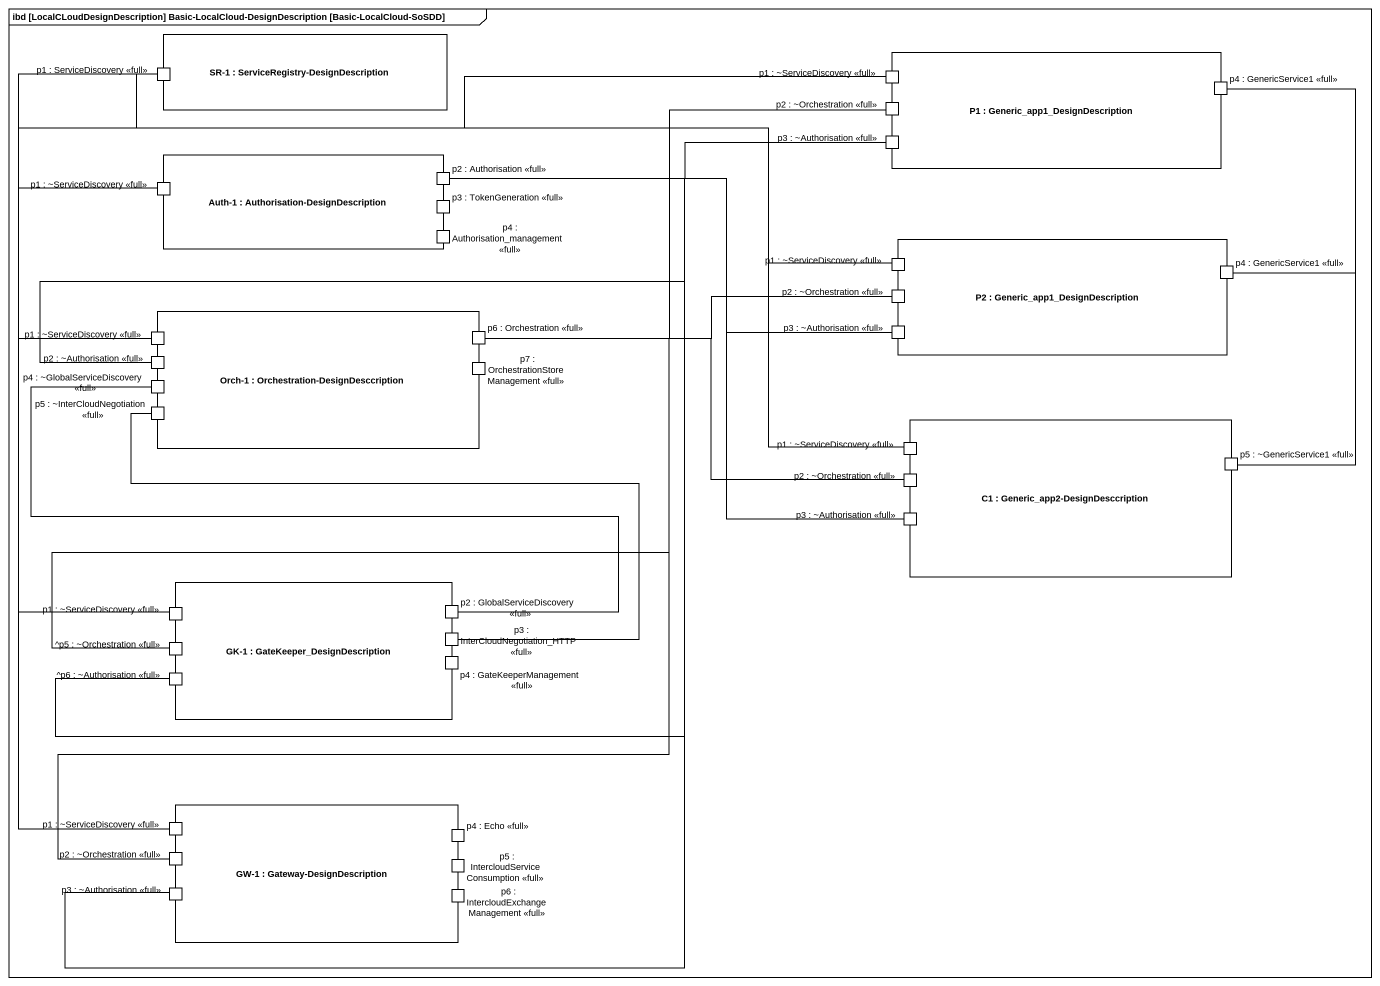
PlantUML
@startuml
mainframe ibd [LocalCLoudDesignDescription] Basic-LocalCloud-DesignDescription [Basic-LocalCloud-SoSDD]
rectangle "SR-1 : ServiceRegistry-DesignDescription" as SR_1 {
  port "p1 : ServiceDiscovery <<full>>" as p1_ServiceDiscovery_full
}
rectangle "P1 : Generic_app1_DesignDescription" as P1 {
  port "p1 : ~ServiceDiscovery <<full>>" as p1_ServiceDiscovery_full_2
  port "p4 : GenericService1 <<full>>" as p4_GenericService1_full
  port "p2 : ~Orchestration <<full>>" as p2_Orchestration_full
  port "p3 : ~Authorisation <<full>>" as p3_Authorisation_full
}
rectangle "Auth-1 : Authorisation-DesignDescription" as Auth_1 {
  port "p2 : Authorisation <<full>>" as p2_Authorisation_full
  port "p1 : ~ServiceDiscovery <<full>>" as p1_ServiceDiscovery_full_3
  port "p3 : TokenGeneration <<full>>" as p3_TokenGeneration_full
  port "p4 : Authorisation_management <<full>>" as p4_Authorisation_management
}
rectangle "P2 : Generic_app1_DesignDescription" as P2 {
  port "p1 : ~ServiceDiscovery <<full>>" as p1_ServiceDiscovery_full_4
  port "p4 : GenericService1 <<full>>" as p4_GenericService1_full_2
  port "p2 : ~Orchestration <<full>>" as p2_Orchestration_full_2
  port "p3 : ~Authorisation <<full>>" as p3_Authorisation_full_2
}
rectangle "Orch-1 : Orchestration-DesignDesccription" as Orch_1 {
  port "p1 : ~ServiceDiscovery <<full>>" as p1_ServiceDiscovery_full_5
  port "p2 : ~Authorisation <<full>>" as p2_Authorisation_full_2
  port "p6 : Orchestration <<full>>" as p6_Orchestration_full
  port "p7 : OrchestrationStoreManagement <<full>>" as p7_OrchestrationStoreManagem
  port "p4 : ~GlobalServiceDiscovery <<full>>" as p4_GlobalServiceDiscovery
  port "p5 : ~InterCloudNegotiation <<full>>" as p5_InterCloudNegotiation
}
rectangle "C1 : Generic_app2-DesignDesccription" as C1 {
  port "p1 : ~ServiceDiscovery <<full>>" as p1_ServiceDiscovery_full_6
  port "p2 : ~Orchestration <<full>>" as p2_Orchestration_full_3
  port "p5 : ~GenericService1 <<full>>" as p5_GenericService1_full
  port "p3 : ~Authorisation <<full>>" as p3_Authorisation_full_3
}
rectangle "GK-1 : GateKeeper_DesignDescription" as GK_1 {
  port "p1 : ~ServiceDiscovery <<full>>" as p1_ServiceDiscovery_full_7
  port "p2 : GlobalServiceDiscovery <<full>>" as p2_GlobalServiceDiscovery
  port "p3 : InterCloudNegotiation_HTTP <<full>>" as p3_InterCloudNegotiation
  port "^p5 : ~Orchestration <<full>>" as p5_Orchestration_full
  port "^p6 : ~Authorisation <<full>>" as p6_Authorisation_full
  port "p4 : GateKeeperManagement <<full>>" as p4_GateKeeperManagement_full
}
rectangle "GW-1 : Gateway-DesignDescription" as GW_1 {
  port "p1 : ~ServiceDiscovery <<full>>" as p1_ServiceDiscovery_full_8
  port "p4 : Echo <<full>>" as p4_Echo_full
  port "p2 : ~Orchestration <<full>>" as p2_Orchestration_full_4
  port "p5 : IntercloudServiceConsumption <<full>>" as p5_IntercloudServiceConsumpt
  port "p3 : ~Authorisation <<full>>" as p3_Authorisation_full_4
  port "p6 : IntercloudExchangeManagement <<full>>" as p6_IntercloudExchangeManagem
}
p1_ServiceDiscovery_full_2 -left- p1_ServiceDiscovery_full
p4_GenericService1_full -- p5_GenericService1_full
p2_Orchestration_full -left- p6_Orchestration_full
p3_Authorisation_full -left- p2_Authorisation_full
p1_ServiceDiscovery_full_3 -up- p1_ServiceDiscovery_full
p1_ServiceDiscovery_full_4 -left- p1_ServiceDiscovery_full
p4_GenericService1_full_2 -- p5_GenericService1_full
p2_Orchestration_full_2 -left- p6_Orchestration_full
p3_Authorisation_full_2 -left- p2_Authorisation_full
p1_ServiceDiscovery_full_5 -up- p1_ServiceDiscovery_full
p2_Authorisation_full_2 -up- p2_Authorisation_full
p4_GlobalServiceDiscovery -- p2_GlobalServiceDiscovery
p5_InterCloudNegotiation -- p3_InterCloudNegotiation
p1_ServiceDiscovery_full_6 -left- p1_ServiceDiscovery_full
p2_Orchestration_full_3 -left- p6_Orchestration_full
p3_Authorisation_full_3 -up- p2_Authorisation_full
p1_ServiceDiscovery_full_7 -up- p1_ServiceDiscovery_full
p5_Orchestration_full -up- p6_Orchestration_full
p6_Authorisation_full -up- p2_Authorisation_full
p1_ServiceDiscovery_full_8 -up- p1_ServiceDiscovery_full
p2_Orchestration_full_4 -up- p6_Orchestration_full
p3_Authorisation_full_4 -up- p2_Authorisation_full
@enduml
